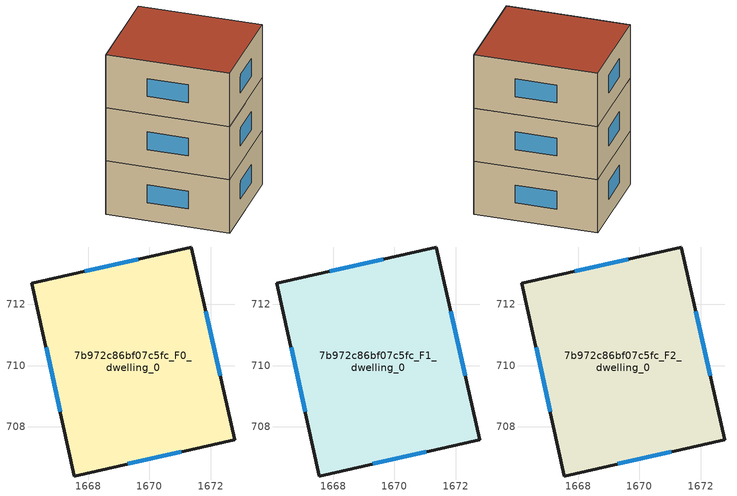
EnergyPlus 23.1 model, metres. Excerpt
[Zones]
7b972c86bf07c5fc_F0_dwelling_0
 floor ground (EU_floor_Construction): 1671.36,713.87 1672.78,707.57 1667.55,706.39 1666.16,712.69 z0
 wall outside (EU_wall_Construction): 1671.36,713.87 1666.16,712.69 1667.55,706.39 1672.78,707.57 1671.36,713.87 z0:3
 window (EU_Window_Construction): 1669.63,713.48 1667.89,713.09 / 1672.31,709.67 1671.83,711.77 / 1669.29,706.79 1671.04,707.18 / 1666.62,710.59 1667.09,708.49 z1:2
7b972c86bf07c5fc_F1_dwelling_0
 floor to 7b972c86bf07c5fc_F0_dwelling_0 (EU_floor_Construction): 1671.36,713.87 1672.78,707.57 1667.55,706.39 1666.16,712.69 z3
 wall outside (EU_wall_Construction): 1671.36,713.87 1666.16,712.69 1667.55,706.39 1672.78,707.57 1671.36,713.87 z3:6
 window (EU_Window_Construction): 1669.63,713.48 1667.89,713.09 / 1672.31,709.67 1671.83,711.77 / 1669.29,706.79 1671.04,707.18 / 1666.62,710.59 1667.09,708.49 z4:5
7b972c86bf07c5fc_F2_dwelling_0
 floor to 7b972c86bf07c5fc_F1_dwelling_0 (EU_floor_Construction): 1671.36,713.87 1672.78,707.57 1667.55,706.39 1666.16,712.69 z6
 wall outside (EU_wall_Construction): 1671.36,713.87 1666.16,712.69 1667.55,706.39 1672.78,707.57 1671.36,713.87 z6:9
 window (EU_Window_Construction): 1669.63,713.48 1667.89,713.09 / 1672.31,709.67 1671.83,711.77 / 1669.29,706.79 1671.04,707.18 / 1666.62,710.59 1667.09,708.49 z7:8
 roof outside (EU_roof_Construction): 1672.78,707.57 1671.36,713.87 1666.16,712.69 1667.55,706.39 z9
[Building]
EU S2 Campaign: North Axis=0; Terrain=City; Solar Distribution=FullExterior
[Site:Location]
Bologna: Latitude=44.5; Longitude=11.25; Time Zone=1; Elevation=37
[SizingPeriod:WeatherFileDays]
AnnualSizingPeriod: Begin Month=1; Begin Day of Month=1; End Month=12; End Day of Month=31; Day of Week for Start Day=Monday; Use Weather File Daylight Saving Period=No; Use Weather File Rain and Snow Indicators=No
[MATERIAL]
EU_InternalMass_Material: Roughness=MediumRough; Thickness=0.1; Conductivity=1; Density=1800; Specific Heat=900; Thermal Absorptance=0.9; Solar Absorptance=0.7; Visible Absorptance=0.7
[MATERIAL:NOMASS] Roughness=MediumRough; Thermal Absorptance=0.9; Solar Absorptance=0.7; Visible Absorptance=0.7
Name | Thermal Resistance
EU_wall_NoMass | 0.937881
EU_roof_NoMass | 0.548572
EU_floor_NoMass | 0.71348
[WINDOWMATERIAL:SIMPLEGLAZINGSYSTEM]
EU_Window_SimpleGlazing: UFactor=4.25633; Solar Heat Gain Coefficient=0.85; Visible Transmittance=0.85
[CONSTRUCTION]
EU_wall_Construction: EU_wall_NoMass
EU_roof_Construction: EU_roof_NoMass
EU_floor_Construction: EU_floor_NoMass
EU_Window_Construction: EU_Window_SimpleGlazing
EU_InternalMass_Construction: EU_InternalMass_Material
[ZONE] Type=1; Multiplier=1; Ceiling Height=autocalculate; Volume=103.537; Floor Area=autocalculate; Part of Total Floor Area=Yes
7b972c86bf07c5fc_F0_dwelling_0; 7b972c86bf07c5fc_F1_dwelling_0; 7b972c86bf07c5fc_F2_dwelling_0
[INTERNALMASS] Construction=EU_InternalMass_Construction; Surface Area=34.5124
Name | Zone or ZoneList
7b972c86bf07c5fc_F0_dwelling_0_EU_InternalMass | 7b972c86bf07c5fc_F0_dwelling_0
7b972c86bf07c5fc_F1_dwelling_0_EU_InternalMass | 7b972c86bf07c5fc_F1_dwelling_0
7b972c86bf07c5fc_F2_dwelling_0_EU_InternalMass | 7b972c86bf07c5fc_F2_dwelling_0
[OTHEREQUIPMENT] Fuel Type=Electricity; Design Level Calculation Method=Watts/Area; Power per Zone Floor Area=1; Fraction Latent=0; Fraction Radiant=0; Fraction Lost=0; Carbon Dioxide Generation Rate=0; EndUse Subcategory=EU_Step8_InternalGains
Name | Zone or ZoneList or Space or SpaceList | Schedule
EU_Step8_InternalGain_7b972c86bf07c5fc_F0_dwelling_0_f000 | 7b972c86bf07c5fc_F0_dwelling_0 | EU_Step8_GainSchedule_7b972c86bf07c5fc_F0_dwelling_0_f000
EU_Step8_InternalGain_7b972c86bf07c5fc_F1_dwelling_0_f000 | 7b972c86bf07c5fc_F1_dwelling_0 | EU_Step8_GainSchedule_7b972c86bf07c5fc_F1_dwelling_0_f000
EU_Step8_InternalGain_7b972c86bf07c5fc_F2_dwelling_0_f000 | 7b972c86bf07c5fc_F2_dwelling_0 | EU_Step8_GainSchedule_7b972c86bf07c5fc_F2_dwelling_0_f000
[ZONEVENTILATION:DESIGNFLOWRATE] Schedule=EU_AlwaysOn; Design Flow Rate Calculation Method=AirChanges/Hour; Air Changes per Hour=0.687892; Ventilation Type=Natural; Fan Pressure Rise=0; Fan Total Efficiency=1; Constant Term Coefficient=1; Temperature Term Coefficient=0; Velocity Term Coefficient=0; Velocity Squared Term Coefficient=0; Minimum Indoor Temperature=-100; Maximum Indoor Temperature=100; Delta Temperature=-100; Minimum Outdoor Temperature=-100; Maximum Outdoor Temperature=100; Maximum Wind Speed=40
Name | Zone or ZoneList or Space or SpaceList
EU_ConstantAir_7b972c86bf07c5fc_F0_dwelling_0 | 7b972c86bf07c5fc_F0_dwelling_0
EU_ConstantAir_7b972c86bf07c5fc_F1_dwelling_0 | 7b972c86bf07c5fc_F1_dwelling_0
EU_ConstantAir_7b972c86bf07c5fc_F2_dwelling_0 | 7b972c86bf07c5fc_F2_dwelling_0
[HVACTEMPLATE:THERMOSTAT] Constant Heating Setpoint=20; Constant Cooling Setpoint=50
EU_HeatOnly_7b972c86bf07c5fc_F0_dwelling_0; EU_HeatOnly_7b972c86bf07c5fc_F1_dwelling_0; EU_HeatOnly_7b972c86bf07c5fc_F2_dwelling_0
[HVACTEMPLATE:ZONE:IDEALLOADSAIRSYSTEM] System Availability Schedule=EU_AlwaysOn; Maximum Heating Supply Air Temperature=50; Minimum Cooling Supply Air Temperature=13; Maximum Heating Supply Air Humidity Ratio=0.0156; Minimum Cooling Supply Air Humidity Ratio=0.0077; Heating Limit=NoLimit; Cooling Limit=NoLimit; Heating Availability Schedule=EU_AlwaysOn; Cooling Availability Schedule=EU_CoolingOff; Dehumidification Control Type=ConstantSensibleHeatRatio; Cooling Sensible Heat Ratio=0.7; Dehumidification Setpoint=60; Humidification Control Type=None; Humidification Setpoint=30; Outdoor Air Method=None; Outdoor Air Flow Rate per Person=0.00944; Outdoor Air Flow Rate per Zone Floor Area=0; Outdoor Air Flow Rate per Zone=0; Demand Controlled Ventilation Type=None; Outdoor Air Economizer Type=NoEconomizer; Heat Recovery Type=None; Sensible Heat Recovery Effectiveness=0.7; Latent Heat Recovery Effectiveness=0.65
Name | Template Thermostat
7b972c86bf07c5fc_F0_dwelling_0 | EU_HeatOnly_7b972c86bf07c5fc_F0_dwelling_0
7b972c86bf07c5fc_F1_dwelling_0 | EU_HeatOnly_7b972c86bf07c5fc_F1_dwelling_0
7b972c86bf07c5fc_F2_dwelling_0 | EU_HeatOnly_7b972c86bf07c5fc_F2_dwelling_0
[SIZING:ZONE] Zone Cooling Design Supply Air Temperature Input Method=SupplyAirTemperature; Zone Cooling Design Supply Air Temperature=13; Zone Heating Design Supply Air Temperature Input Method=SupplyAirTemperature; Zone Heating Design Supply Air Temperature=50; Zone Cooling Design Supply Air Humidity Ratio=0.008; Zone Heating Design Supply Air Humidity Ratio=0.008; Cooling Design Air Flow Method=DesignDay; Cooling Design Air Flow Rate=0; Cooling Minimum Air Flow per Zone Floor Area=0.000762; Cooling Minimum Air Flow=0; Cooling Minimum Air Flow Fraction=0.2; Heating Design Air Flow Method=DesignDay; Heating Design Air Flow Rate=0; Heating Maximum Air Flow per Zone Floor Area=0.002032; Heating Maximum Air Flow=0.141576; Heating Maximum Air Flow Fraction=0.3; Account for Dedicated Outdoor Air System=No; Dedicated Outdoor Air System Control Strategy=NeutralSupplyAir; Dedicated Outdoor Air Low Setpoint Temperature for Design=autosize; Dedicated Outdoor Air High Setpoint Temperature for Design=autosize; Zone Load Sizing Method=Sensible Load Only No Latent Load; Zone Latent Cooling Design Supply Air Humidity Ratio Input Method=HumidityRatioDifference; Zone Cooling Design Supply Air Humidity Ratio Difference=0.005; Zone Latent Heating Design Supply Air Humidity Ratio Input Method=HumidityRatioDifference; Zone Humidification Design Supply Air Humidity Ratio Difference=0.005
7b972c86bf07c5fc_F0_dwelling_0; 7b972c86bf07c5fc_F1_dwelling_0; 7b972c86bf07c5fc_F2_dwelling_0
[SCHEDULE:CONSTANT]
Name | Hourly Value
EU_AlwaysOn | 1
EU_CoolingOff | 0
[SCHEDULE:FILE] Column Number=1; Rows to Skip at Top=0; Number of Hours of Data=8760; Column Separator=Comma; Interpolate to Timestep=No; Minutes per Item=60; Adjust Schedule for Daylight Savings=Yes
Name | File
EU_Step8_GainSchedule_7b972c86bf07c5fc_F0_dwelling_0_f000 | ../../schedules/7b972c86bf07c5fc/7b972c86bf07c5fc_F0_dwelling_0_f000_gain.csv
EU_Step8_GainSchedule_7b972c86bf07c5fc_F1_dwelling_0_f000 | ../../schedules/7b972c86bf07c5fc/7b972c86bf07c5fc_F1_dwelling_0_f000_gain.csv
EU_Step8_GainSchedule_7b972c86bf07c5fc_F2_dwelling_0_f000 | ../../schedules/7b972c86bf07c5fc/7b972c86bf07c5fc_F2_dwelling_0_f000_gain.csv
